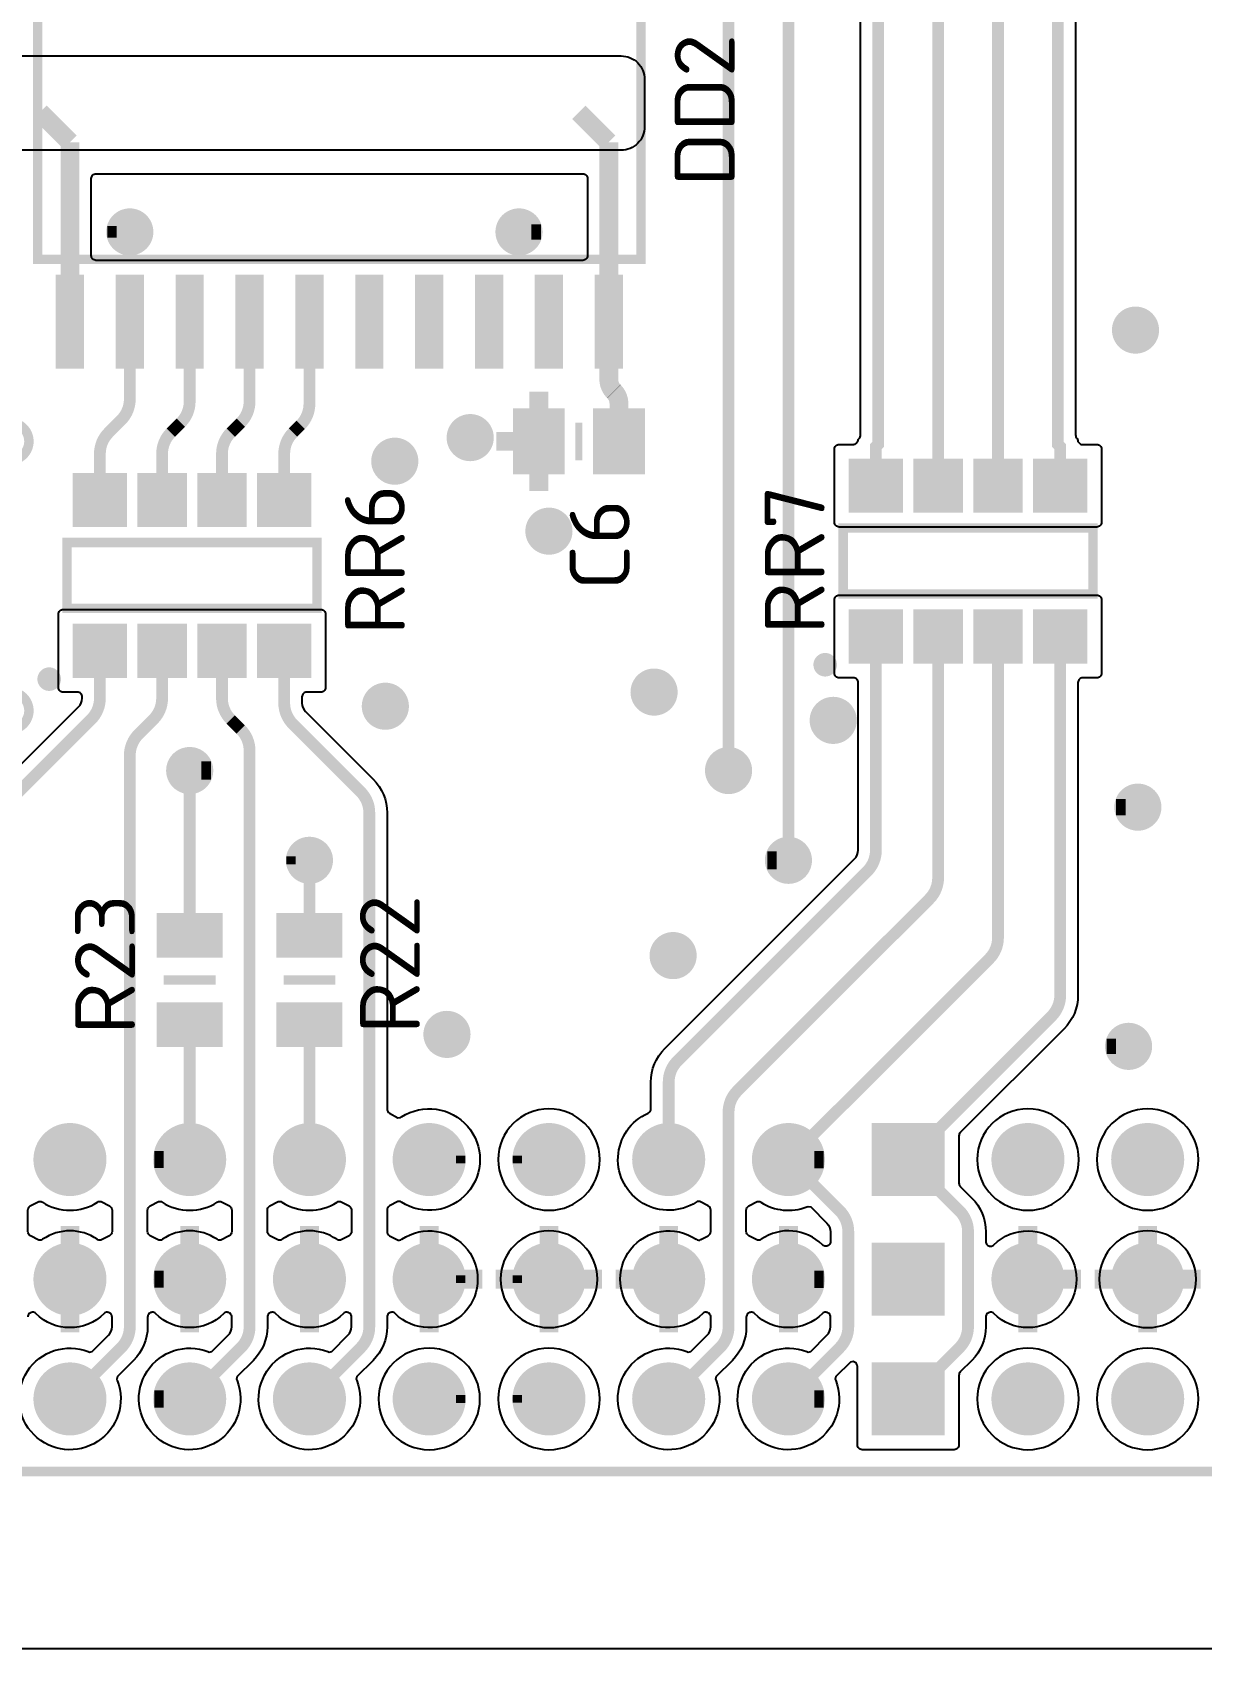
# Model space of a CAD drawing. Header units: millimetres. Extents: x 370 to 969, y -3056 to -2888.
# Drawn here: x 891.58 to 916.39, y -3056 to -3021.7 of the extents above; entities that cross this region are included whole.
import ezdxf
from ezdxf.enums import TextEntityAlignment as Align

# ---------------------------------------------------------------- set-up
doc = ezdxf.new("R2010")
doc.units = ezdxf.units.MM
doc.layers.add('UPDATE', color=7, linetype='Continuous')
doc.styles.get("Standard").update_dxf_attribs({"font": 'txt.shx'})

msp = doc.modelspace()

# ---------------------------------------------------------------- linework, layer by layer
at = {"layer": 'UPDATE', "color": 9}
msp.add_lwpolyline([(969, -3056), (735.75, -3056), (735.75, -2896), (969, -2896)], close=True, dxfattribs=at)
for points, const_width in [([(892.38, -2948.465), (907.434, -2963.519, -0.198909), (907.62, -2963.968), (907.62, -3039.27)], 0.25), ([(892.38, -2950.37), (906.164, -2964.154, -0.198909), (906.35, -2964.603), (906.35, -3037.365)], 0.25), ([(893.65, -3027.84), (893.65, -3029.482, -0.198909), (893.464, -3029.931), (893.201, -3030.194, 0.198909), (893.015, -3030.643), (893.015, -3031.625)], 0.25), ([(894.92, -3027.84), (894.92, -3029.532, -0.198909), (894.734, -3029.981), (894.521, -3030.194, 0.198909), (894.335, -3030.643), (894.335, -3031.625)], 0.25), ([(896.19, -3027.84), (896.19, -3029.532, -0.198909), (896.004, -3029.981), (895.791, -3030.194, 0.198909), (895.605, -3030.643), (895.605, -3031.625)], 0.25), ([(897.46, -3027.84), (897.46, -3029.582, -0.198909), (897.274, -3030.031), (897.111, -3030.194, 0.198909), (896.925, -3030.643), (896.925, -3031.625)], 0.25), ([(904.025, -3030.38), (904.025, -3029.58, 0.198995), (903.918, -3029.321), (903.917, -3029.32, -0.198995), (903.81, -3029.061), (903.81, -3027.84)], 0.4), ([(909.475, -3034.52), (909.475, -3039.057, -0.198909), (909.289, -3039.506), (905.266, -3043.529, 0.198909), (905.08, -3043.978), (905.08, -3045.62)], 0.25), ([(910.795, -3034.52), (910.795, -3039.642, -0.198909), (910.609, -3040.091), (906.536, -3044.164, 0.198909), (906.35, -3044.613), (906.35, -3049.167, -0.198909), (906.164, -3049.616), (905.08, -3050.7)], 0.25), ([(912.065, -3034.52), (912.065, -3040.912, -0.198909), (911.879, -3041.361), (907.62, -3045.62)], 0.25), ([(913.385, -3034.52), (913.385, -3042.132, -0.198909), (913.199, -3042.581), (910.16, -3045.62)], 0.25), ([(893.015, -3034.825), (893.015, -3035.832, -0.198909), (892.829, -3036.281), (891.296, -3037.814, 0.198909), (891.11, -3038.263), (891.11, -3049.167, -0.198909), (890.924, -3049.616), (889.84, -3050.7)], 0.25), ([(894.335, -3034.825), (894.335, -3035.832, -0.198909), (894.149, -3036.281), (893.836, -3036.594, 0.198909), (893.65, -3037.043), (893.65, -3049.167, -0.198909), (893.464, -3049.616), (892.38, -3050.7)], 0.25), ([(895.605, -3034.825), (895.605, -3035.832, 0.198909), (895.791, -3036.281), (896.004, -3036.494, -0.198909), (896.19, -3036.943), (896.19, -3049.167, -0.198909), (896.004, -3049.616), (894.92, -3050.7)], 0.25), ([(896.925, -3034.825), (896.925, -3035.932, 0.198909), (897.111, -3036.381), (898.544, -3037.814, -0.198909), (898.73, -3038.263), (898.73, -3049.167, -0.198909), (898.544, -3049.616), (897.46, -3050.7)], 0.25), ([(908.4, -3034.995, 1), (908.4, -3035.245, 1), (908.4, -3034.995)], 0.25), ([(891.94, -3035.3, 1), (891.94, -3035.55, 1), (891.94, -3035.3)], 0.25), ([(907.62, -3050.7), (908.704, -3049.616, 0.198909), (908.89, -3049.167), (908.89, -3047.153, 0.198909), (908.704, -3046.704), (907.62, -3045.62)], 0.25), ([(910.16, -3050.7), (911.244, -3049.616, 0.198909), (911.43, -3049.167), (911.43, -3047.153, 0.198909), (911.244, -3046.704), (910.16, -3045.62)], 0.25)]:
    msp.add_lwpolyline(points, format="xyb", dxfattribs=dict(at, const_width=const_width))
for points, const_width in [([(913.335, -3008.79), (913.335, -3030.443), (913.385, -3030.493), (913.385, -3031.32)], 0.25), ([(909.525, -3010.695), (909.525, -3030.443), (909.475, -3030.493), (909.475, -3031.32)], 0.25), ([(912.065, -3012.6), (912.065, -3031.32)], 0.25), ([(910.795, -3014.505), (910.795, -3031.32)], 0.25), ([(891.695, -3019.865), (904.495, -3019.865), (904.495, -3026.515), (891.695, -3026.515), (891.695, -3019.865)], 0.2), ([(892.38, -3024.03), (891.745, -3023.395)], 0.4), ([(903.81, -3024.03), (903.175, -3023.395)], 0.4), ([(892.38, -3027.84), (892.38, -3024.03)], 0.4), ([(903.81, -3027.84), (903.81, -3024.03)], 0.4), ([(893.47, -3026.292), (893.47, -3025.578)], 0.2), ([(893.67, -3026.334), (893.67, -3025.536)], 0.2), ([(893.87, -3026.269), (893.87, -3025.601)], 0.2), ([(901.67, -3026.258), (901.67, -3025.612)], 0.2), ([(901.87, -3026.333), (901.87, -3025.537)], 0.2), ([(902.07, -3026.299), (902.07, -3025.571)], 0.2), ([(902.27, -3026.098), (902.27, -3025.772)], 0.2), ([(893.27, -3026.059), (893.27, -3025.811)], 0.2), ([(892.27, -3028.74), (892.27, -3026.94)], 0.2), ([(892.47, -3028.74), (892.47, -3026.94)], 0.2), ([(893.47, -3028.74), (893.47, -3026.94)], 0.2), ([(893.67, -3028.74), (893.67, -3026.94)], 0.2), ([(894.87, -3028.74), (894.87, -3026.94)], 0.2), ([(895.07, -3028.74), (895.07, -3026.94)], 0.2), ([(896.07, -3028.74), (896.07, -3026.94)], 0.2), ([(896.27, -3028.74), (896.27, -3026.94)], 0.2), ([(897.27, -3028.74), (897.27, -3026.94)], 0.2), ([(897.47, -3028.74), (897.47, -3026.94)], 0.2), ([(898.67, -3028.74), (898.67, -3026.94)], 0.2), ([(898.87, -3028.74), (898.87, -3026.94)], 0.2), ([(899.87, -3028.74), (899.87, -3026.94)], 0.2), ([(900.07, -3028.74), (900.07, -3026.94)], 0.2), ([(901.07, -3028.74), (901.07, -3026.94)], 0.2), ([(901.27, -3028.74), (901.27, -3026.94)], 0.2), ([(901.47, -3028.74), (901.47, -3026.94)], 0.2), ([(902.47, -3028.74), (902.47, -3026.94)], 0.2), ([(902.67, -3028.74), (902.67, -3026.94)], 0.2), ([(903.67, -3028.74), (903.67, -3026.94)], 0.2), ([(903.87, -3028.74), (903.87, -3026.94)], 0.2), ([(914.67, -3028.268), (914.67, -3027.768)], 0.2), ([(914.87, -3028.402), (914.87, -3027.634)], 0.2), ([(915.07, -3028.408), (915.07, -3027.628)], 0.2), ([(915.27, -3028.295), (915.27, -3027.741)], 0.2), ([(902.325, -3030.38), (902.325, -3029.328)], 0.4), ([(900.87, -3030.7), (900.87, -3029.9)], 0.2), ([(902.07, -3030.98), (902.07, -3029.78)], 0.2), ([(902.27, -3030.98), (902.27, -3029.78)], 0.2), ([(902.47, -3030.98), (902.47, -3029.78)], 0.2), ([(902.67, -3030.98), (902.67, -3029.78)], 0.2), ([(903.67, -3030.98), (903.67, -3029.78)], 0.2), ([(903.87, -3030.98), (903.87, -3029.78)], 0.2), ([(904.07, -3030.98), (904.07, -3029.78)], 0.2), ([(904.27, -3030.98), (904.27, -3029.78)], 0.2), ([(904.47, -3030.98), (904.47, -3029.78)], 0.2), ([(900.67, -3030.646), (900.67, -3029.954)], 0.2), ([(901.07, -3030.646), (901.07, -3029.954)], 0.2), ([(903.175, -3029.98), (903.175, -3030.78)], 0.15), ([(899.07, -3031.146), (899.07, -3030.454)], 0.2), ([(899.27, -3031.2), (899.27, -3030.4)], 0.2), ([(899.47, -3031.146), (899.47, -3030.454)], 0.2), ([(902.325, -3030.38), (901.423, -3030.38)], 0.4), ([(902.325, -3031.432), (902.325, -3030.38)], 0.4), ([(909.07, -3031.795), (909.07, -3030.845)], 0.2), ([(909.27, -3031.795), (909.27, -3030.845)], 0.2), ([(909.47, -3031.795), (909.47, -3030.845)], 0.2), ([(909.67, -3031.795), (909.67, -3030.845)], 0.2), ([(909.87, -3031.795), (909.87, -3030.845)], 0.2), ([(910.47, -3031.795), (910.47, -3030.845)], 0.2), ([(910.67, -3031.795), (910.67, -3030.845)], 0.2), ([(910.87, -3031.795), (910.87, -3030.845)], 0.2), ([(911.07, -3031.795), (911.07, -3030.845)], 0.2), ([(911.67, -3031.795), (911.67, -3030.845)], 0.2), ([(911.87, -3031.795), (911.87, -3030.845)], 0.2), ([(912.07, -3031.795), (912.07, -3030.845)], 0.2), ([(912.27, -3031.795), (912.27, -3030.845)], 0.2), ([(912.47, -3031.795), (912.47, -3030.845)], 0.2), ([(913.07, -3031.795), (913.07, -3030.845)], 0.2), ([(913.27, -3031.795), (913.27, -3030.845)], 0.2), ([(913.47, -3031.795), (913.47, -3030.845)], 0.2), ([(913.67, -3031.795), (913.67, -3030.845)], 0.2), ([(892.67, -3032.1), (892.67, -3031.15)], 0.2), ([(892.87, -3032.1), (892.87, -3031.15)], 0.2), ([(893.07, -3032.1), (893.07, -3031.15)], 0.2), ([(893.27, -3032.1), (893.27, -3031.15)], 0.2), ([(893.47, -3032.1), (893.47, -3031.15)], 0.2), ([(894.07, -3032.1), (894.07, -3031.15)], 0.2), ([(894.27, -3032.1), (894.27, -3031.15)], 0.2), ([(894.47, -3032.1), (894.47, -3031.15)], 0.2), ([(894.67, -3032.1), (894.67, -3031.15)], 0.2), ([(895.27, -3032.1), (895.27, -3031.15)], 0.2), ([(895.47, -3032.1), (895.47, -3031.15)], 0.2), ([(895.67, -3032.1), (895.67, -3031.15)], 0.2), ([(895.87, -3032.1), (895.87, -3031.15)], 0.2), ([(896.47, -3032.1), (896.47, -3031.15)], 0.2), ([(896.67, -3032.1), (896.67, -3031.15)], 0.2), ([(896.87, -3032.1), (896.87, -3031.15)], 0.2), ([(897.07, -3032.1), (897.07, -3031.15)], 0.2), ([(897.27, -3032.1), (897.27, -3031.15)], 0.2), ([(902.47, -3032.678), (902.47, -3031.892)], 0.2), ([(902.67, -3032.663), (902.67, -3031.907)], 0.2), ([(902.27, -3032.58), (902.27, -3031.99)], 0.2), ([(902.87, -3032.511), (902.87, -3032.059)], 0.2), ([(914.08, -3033.62), (908.78, -3033.62), (908.78, -3032.22), (914.08, -3032.22), (914.08, -3033.62)], 0.2), ([(897.62, -3033.925), (892.32, -3033.925), (892.32, -3032.525), (897.62, -3032.525), (897.62, -3033.925)], 0.2), ([(892.67, -3035.3), (892.67, -3034.35)], 0.2), ([(892.87, -3035.3), (892.87, -3034.35)], 0.2), ([(893.07, -3035.3), (893.07, -3034.35)], 0.2), ([(893.27, -3035.3), (893.27, -3034.35)], 0.2), ([(893.47, -3035.3), (893.47, -3034.35)], 0.2), ([(894.07, -3035.3), (894.07, -3034.35)], 0.2), ([(894.27, -3035.3), (894.27, -3034.35)], 0.2), ([(894.47, -3035.3), (894.47, -3034.35)], 0.2), ([(894.67, -3035.3), (894.67, -3034.35)], 0.2), ([(895.27, -3035.3), (895.27, -3034.35)], 0.2), ([(895.47, -3035.3), (895.47, -3034.35)], 0.2), ([(895.67, -3035.3), (895.67, -3034.35)], 0.2), ([(895.87, -3035.3), (895.87, -3034.35)], 0.2), ([(896.47, -3035.3), (896.47, -3034.35)], 0.2), ([(896.67, -3035.3), (896.67, -3034.35)], 0.2), ([(896.87, -3035.3), (896.87, -3034.35)], 0.2), ([(897.07, -3035.3), (897.07, -3034.35)], 0.2), ([(897.27, -3035.3), (897.27, -3034.35)], 0.2), ([(909.07, -3034.995), (909.07, -3034.045)], 0.2), ([(909.27, -3034.995), (909.27, -3034.045)], 0.2), ([(909.47, -3034.995), (909.47, -3034.045)], 0.2), ([(909.67, -3034.995), (909.67, -3034.045)], 0.2), ([(909.87, -3034.995), (909.87, -3034.045)], 0.2), ([(910.47, -3034.995), (910.47, -3034.045)], 0.2), ([(910.67, -3034.995), (910.67, -3034.045)], 0.2), ([(910.87, -3034.995), (910.87, -3034.045)], 0.2), ([(911.07, -3034.995), (911.07, -3034.045)], 0.2), ([(911.67, -3034.995), (911.67, -3034.045)], 0.2), ([(911.87, -3034.995), (911.87, -3034.045)], 0.2), ([(912.07, -3034.995), (912.07, -3034.045)], 0.2), ([(912.27, -3034.995), (912.27, -3034.045)], 0.2), ([(912.47, -3034.995), (912.47, -3034.045)], 0.2), ([(913.07, -3034.995), (913.07, -3034.045)], 0.2), ([(913.27, -3034.995), (913.27, -3034.045)], 0.2), ([(913.47, -3034.995), (913.47, -3034.045)], 0.2), ([(913.67, -3034.995), (913.67, -3034.045)], 0.2), ([(904.67, -3036.087), (904.67, -3035.313)], 0.2), ([(904.87, -3036.087), (904.87, -3035.313)], 0.2), ([(898.87, -3036.346), (898.87, -3035.654)], 0.2), ([(899.07, -3036.4), (899.07, -3035.6)], 0.2), ([(899.27, -3036.346), (899.27, -3035.654)], 0.2), ([(904.47, -3035.964), (904.47, -3035.436)], 0.2), ([(905.07, -3035.964), (905.07, -3035.436)], 0.2), ([(908.27, -3036.564), (908.27, -3036.036)], 0.2), ([(908.47, -3036.687), (908.47, -3035.913)], 0.2), ([(908.67, -3036.687), (908.67, -3035.913)], 0.2), ([(908.87, -3036.564), (908.87, -3036.036)], 0.2), ([(894.67, -3037.677), (894.67, -3037.053)], 0.2), ([(894.87, -3037.761), (894.87, -3036.969)], 0.2), ([(895.07, -3037.735), (895.07, -3036.995)], 0.2), ([(906.07, -3037.65), (906.07, -3037.08)], 0.2), ([(906.27, -3037.756), (906.27, -3036.974)], 0.2), ([(906.47, -3037.746), (906.47, -3036.984)], 0.2), ([(894.92, -3040.86), (894.92, -3037.365)], 0.25), ([(895.27, -3037.558), (895.27, -3037.172)], 0.2), ([(906.67, -3037.605), (906.67, -3037.125)], 0.2), ([(914.87, -3038.507), (914.87, -3037.777)], 0.2), ([(915.07, -3038.54), (915.07, -3037.744)], 0.2), ([(914.67, -3038.312), (914.67, -3037.972)], 0.2), ([(915.27, -3038.463), (915.27, -3037.821)], 0.2), ([(897.27, -3039.621), (897.27, -3038.919)], 0.2), ([(897.47, -3039.669), (897.47, -3038.871)], 0.2), ([(897.67, -3039.61), (897.67, -3038.93)], 0.2), ([(907.27, -3039.463), (907.27, -3039.077)], 0.2), ([(907.47, -3039.64), (907.47, -3038.9)], 0.2), ([(907.67, -3039.666), (907.67, -3038.874)], 0.2), ([(907.87, -3039.582), (907.87, -3038.958)], 0.2), ([(897.07, -3039.358), (897.07, -3039.182)], 0.2), ([(897.46, -3040.86), (897.46, -3039.27)], 0.25), ([(894.47, -3041.235), (894.47, -3040.485)], 0.2), ([(894.67, -3041.235), (894.67, -3040.485)], 0.2), ([(894.87, -3041.235), (894.87, -3040.485)], 0.2), ([(895.07, -3041.235), (895.07, -3040.485)], 0.2), ([(895.27, -3041.235), (895.27, -3040.485)], 0.2), ([(895.47, -3041.235), (895.47, -3040.485)], 0.2), ([(896.87, -3041.235), (896.87, -3040.485)], 0.2), ([(897.07, -3041.235), (897.07, -3040.485)], 0.2), ([(897.27, -3041.235), (897.27, -3040.485)], 0.2), ([(897.47, -3041.235), (897.47, -3040.485)], 0.2), ([(897.67, -3041.235), (897.67, -3040.485)], 0.2), ([(897.87, -3041.235), (897.87, -3040.485)], 0.2), ([(904.87, -3041.551), (904.87, -3041.033)], 0.2), ([(905.07, -3041.678), (905.07, -3040.906)], 0.2), ([(905.27, -3041.68), (905.27, -3040.904)], 0.2), ([(905.47, -3041.561), (905.47, -3041.023)], 0.2), ([(895.47, -3041.81), (894.37, -3041.81)], 0.2), ([(898.01, -3041.81), (896.91, -3041.81)], 0.2), ([(894.47, -3043.135), (894.47, -3042.385)], 0.2), ([(894.67, -3043.135), (894.67, -3042.385)], 0.2), ([(894.87, -3043.135), (894.87, -3042.385)], 0.2), ([(895.07, -3043.135), (895.07, -3042.385)], 0.2), ([(895.27, -3043.135), (895.27, -3042.385)], 0.2), ([(895.47, -3043.135), (895.47, -3042.385)], 0.2), ([(896.87, -3043.135), (896.87, -3042.385)], 0.2), ([(897.07, -3043.135), (897.07, -3042.385)], 0.2), ([(897.27, -3043.135), (897.27, -3042.385)], 0.2), ([(897.47, -3043.135), (897.47, -3042.385)], 0.2), ([(897.67, -3043.135), (897.67, -3042.385)], 0.2), ([(897.87, -3043.135), (897.87, -3042.385)], 0.2), ([(900.27, -3043.349), (900.27, -3042.579)], 0.2), ([(900.47, -3043.353), (900.47, -3042.575)], 0.2), ([(894.92, -3045.62), (894.92, -3042.76)], 0.25), ([(897.46, -3045.62), (897.46, -3042.76)], 0.25), ([(900.07, -3043.22), (900.07, -3042.708)], 0.2), ([(900.67, -3043.236), (900.67, -3042.692)], 0.2), ([(914.67, -3043.582), (914.67, -3042.854)], 0.2), ([(914.87, -3043.616), (914.87, -3042.82)], 0.2), ([(915.07, -3043.541), (915.07, -3042.895)], 0.2), ([(914.47, -3043.381), (914.47, -3043.055)], 0.2), ([(892.27, -3046.285), (892.27, -3044.955)], 0.2), ([(892.47, -3046.288), (892.47, -3044.952)], 0.2), ([(894.67, -3046.246), (894.67, -3044.994)], 0.2), ([(894.87, -3046.293), (894.87, -3044.947)], 0.2), ([(895.07, -3046.278), (895.07, -3044.962)], 0.2), ([(897.27, -3046.267), (897.27, -3044.973)], 0.2), ([(897.47, -3046.294), (897.47, -3044.946)], 0.2), ([(897.67, -3046.261), (897.67, -3044.979)], 0.2), ([(899.87, -3046.282), (899.87, -3044.958)], 0.2), ([(900.07, -3046.291), (900.07, -3044.949)], 0.2), ([(900.27, -3046.238), (900.27, -3045.002)], 0.2), ([(902.27, -3046.238), (902.27, -3045.002)], 0.2), ([(902.47, -3046.291), (902.47, -3044.949)], 0.2), ([(902.67, -3046.282), (902.67, -3044.958)], 0.2), ([(904.87, -3046.261), (904.87, -3044.979)], 0.2), ([(905.07, -3046.294), (905.07, -3044.946)], 0.2), ([(905.27, -3046.267), (905.27, -3044.973)], 0.2), ([(907.47, -3046.278), (907.47, -3044.962)], 0.2), ([(907.67, -3046.293), (907.67, -3044.947)], 0.2), ([(907.87, -3046.246), (907.87, -3044.994)], 0.2), ([(909.67, -3046.295), (909.67, -3044.945)], 0.2), ([(909.87, -3046.295), (909.87, -3044.945)], 0.2), ([(910.07, -3046.295), (910.07, -3044.945)], 0.2), ([(910.27, -3046.295), (910.27, -3044.945)], 0.2), ([(910.47, -3046.295), (910.47, -3044.945)], 0.2), ([(910.67, -3046.295), (910.67, -3044.945)], 0.2), ([(912.47, -3046.254), (912.47, -3044.986)], 0.2), ([(912.67, -3046.294), (912.67, -3044.946)], 0.2), ([(912.87, -3046.273), (912.87, -3044.967)], 0.2), ([(915.07, -3046.273), (915.07, -3044.967)], 0.2), ([(915.27, -3046.294), (915.27, -3044.946)], 0.2), ([(915.47, -3046.254), (915.47, -3044.986)], 0.2), ([(891.87, -3046.062), (891.87, -3045.178)], 0.2), ([(892.07, -3046.219), (892.07, -3045.021)], 0.2), ([(892.67, -3046.229), (892.67, -3045.011)], 0.2), ([(892.87, -3046.084), (892.87, -3045.156)], 0.2), ([(894.47, -3046.123), (894.47, -3045.117)], 0.2), ([(895.27, -3046.197), (895.27, -3045.043)], 0.2), ([(895.47, -3046.011), (895.47, -3045.229)], 0.2), ([(896.87, -3045.947), (896.87, -3045.293)], 0.2), ([(897.07, -3046.17), (897.07, -3045.07)], 0.2), ([(897.87, -3046.156), (897.87, -3045.084)], 0.2), ([(898.07, -3045.909), (898.07, -3045.331)], 0.2), ([(899.47, -3046.038), (899.47, -3045.202)], 0.2), ([(899.67, -3046.208), (899.67, -3045.032)], 0.2), ([(900.47, -3046.104), (900.47, -3045.136)], 0.2), ([(902.07, -3046.104), (902.07, -3045.136)], 0.2), ([(902.87, -3046.208), (902.87, -3045.032)], 0.2), ([(903.069, -3046.039), (903.069, -3045.201)], 0.2), ([(904.47, -3045.909), (904.47, -3045.331)], 0.2), ([(904.67, -3046.156), (904.67, -3045.084)], 0.2), ([(905.47, -3046.17), (905.47, -3045.07)], 0.2), ([(905.67, -3045.947), (905.67, -3045.293)], 0.2), ([(907.07, -3046.011), (907.07, -3045.229)], 0.2), ([(907.27, -3046.197), (907.27, -3045.043)], 0.2), ([(908.07, -3046.123), (908.07, -3045.117)], 0.2), ([(912.27, -3046.14), (912.27, -3045.1)], 0.2), ([(913.07, -3046.184), (913.07, -3045.056)], 0.2), ([(913.27, -3045.981), (913.27, -3045.259)], 0.2), ([(914.67, -3045.981), (914.67, -3045.259)], 0.2), ([(914.87, -3046.184), (914.87, -3045.056)], 0.2), ([(915.67, -3046.14), (915.67, -3045.1)], 0.2), ([(894.27, -3045.802), (894.27, -3045.438)], 0.2), ([(900.669, -3045.703), (900.669, -3045.537)], 0.2), ([(901.87, -3045.702), (901.87, -3045.538)], 0.2), ([(908.269, -3045.803), (908.269, -3045.437)], 0.2), ([(912.07, -3045.862), (912.07, -3045.378)], 0.2), ([(915.87, -3045.862), (915.87, -3045.378)], 0.2), ([(892.38, -3048.16), (892.38, -3047.033)], 0.4), ([(894.92, -3048.16), (894.92, -3047.033)], 0.4), ([(897.46, -3048.16), (897.46, -3047.033)], 0.4), ([(900, -3048.16), (900, -3047.033)], 0.4), ([(902.54, -3048.16), (902.54, -3047.033)], 0.4), ([(905.08, -3048.16), (905.08, -3047.033)], 0.4), ([(907.62, -3048.16), (907.62, -3047.033)], 0.4), ([(912.7, -3048.16), (912.7, -3047.033)], 0.4), ([(915.24, -3048.16), (915.24, -3047.033)], 0.4), ([(891.87, -3048.602), (891.87, -3047.718)], 0.2), ([(892.07, -3048.759), (892.07, -3047.561)], 0.2), ([(892.27, -3048.825), (892.27, -3047.495)], 0.2), ([(892.47, -3048.828), (892.47, -3047.492)], 0.2), ([(892.67, -3048.769), (892.67, -3047.551)], 0.2), ([(892.87, -3048.624), (892.87, -3047.696)], 0.2), ([(894.47, -3048.663), (894.47, -3047.657)], 0.2), ([(894.67, -3048.786), (894.67, -3047.534)], 0.2), ([(894.87, -3048.833), (894.87, -3047.487)], 0.2), ([(895.07, -3048.818), (895.07, -3047.502)], 0.2), ([(895.27, -3048.737), (895.27, -3047.583)], 0.2), ([(897.07, -3048.71), (897.07, -3047.61)], 0.2), ([(897.27, -3048.807), (897.27, -3047.513)], 0.2), ([(897.47, -3048.834), (897.47, -3047.486)], 0.2), ([(897.67, -3048.801), (897.67, -3047.519)], 0.2), ([(897.87, -3048.696), (897.87, -3047.624)], 0.2), ([(899.47, -3048.578), (899.47, -3047.742)], 0.2), ([(899.67, -3048.748), (899.67, -3047.572)], 0.2), ([(899.87, -3048.822), (899.87, -3047.498)], 0.2), ([(900.07, -3048.831), (900.07, -3047.489)], 0.2), ([(900.27, -3048.778), (900.27, -3047.542)], 0.2), ([(900.47, -3048.644), (900.47, -3047.676)], 0.2), ([(902.07, -3048.644), (902.07, -3047.676)], 0.2), ([(902.27, -3048.778), (902.27, -3047.542)], 0.2), ([(902.47, -3048.831), (902.47, -3047.489)], 0.2), ([(902.67, -3048.822), (902.67, -3047.498)], 0.2), ([(902.87, -3048.748), (902.87, -3047.572)], 0.2), ([(903.069, -3048.579), (903.069, -3047.741)], 0.2), ([(904.67, -3048.696), (904.67, -3047.624)], 0.2), ([(904.87, -3048.801), (904.87, -3047.519)], 0.2), ([(905.07, -3048.834), (905.07, -3047.486)], 0.2), ([(905.27, -3048.807), (905.27, -3047.513)], 0.2), ([(905.47, -3048.71), (905.47, -3047.61)], 0.2), ([(907.27, -3048.737), (907.27, -3047.583)], 0.2), ([(907.47, -3048.818), (907.47, -3047.502)], 0.2), ([(907.67, -3048.833), (907.67, -3047.487)], 0.2), ([(907.87, -3048.786), (907.87, -3047.534)], 0.2), ([(908.07, -3048.663), (908.07, -3047.657)], 0.2), ([(909.67, -3048.835), (909.67, -3047.485)], 0.2), ([(909.87, -3048.835), (909.87, -3047.485)], 0.2), ([(910.07, -3048.835), (910.07, -3047.485)], 0.2), ([(910.27, -3048.835), (910.27, -3047.485)], 0.2), ([(910.47, -3048.835), (910.47, -3047.485)], 0.2), ([(910.67, -3048.835), (910.67, -3047.485)], 0.2), ([(912.27, -3048.68), (912.27, -3047.64)], 0.2), ([(912.47, -3048.794), (912.47, -3047.526)], 0.2), ([(912.67, -3048.834), (912.67, -3047.486)], 0.2), ([(912.87, -3048.813), (912.87, -3047.507)], 0.2), ([(913.07, -3048.724), (913.07, -3047.596)], 0.2), ([(914.87, -3048.724), (914.87, -3047.596)], 0.2), ([(915.07, -3048.813), (915.07, -3047.507)], 0.2), ([(915.27, -3048.834), (915.27, -3047.486)], 0.2), ([(915.47, -3048.794), (915.47, -3047.526)], 0.2), ([(915.67, -3048.68), (915.67, -3047.64)], 0.2), ([(892.38, -3049.287), (892.38, -3048.16)], 0.4), ([(894.27, -3048.342), (894.27, -3047.978)], 0.2), ([(894.92, -3049.287), (894.92, -3048.16)], 0.4), ([(895.47, -3048.551), (895.47, -3047.769)], 0.2), ([(896.87, -3048.487), (896.87, -3047.833)], 0.2), ([(897.46, -3049.287), (897.46, -3048.16)], 0.4), ([(898.07, -3048.449), (898.07, -3047.871)], 0.2), ([(901.127, -3048.16), (900, -3048.16)], 0.4), ([(900, -3049.287), (900, -3048.16)], 0.4), ([(900.669, -3048.243), (900.669, -3048.077)], 0.2), ([(902.54, -3048.16), (901.413, -3048.16)], 0.4), ([(901.87, -3048.242), (901.87, -3048.078)], 0.2), ([(903.667, -3048.16), (902.54, -3048.16)], 0.4), ([(902.54, -3049.287), (902.54, -3048.16)], 0.4), ([(905.08, -3048.16), (903.953, -3048.16)], 0.4), ([(904.47, -3048.449), (904.47, -3047.871)], 0.2), ([(905.08, -3049.287), (905.08, -3048.16)], 0.4), ([(905.67, -3048.487), (905.67, -3047.833)], 0.2), ([(907.07, -3048.551), (907.07, -3047.769)], 0.2), ([(907.62, -3049.287), (907.62, -3048.16)], 0.4), ([(908.269, -3048.343), (908.269, -3047.977)], 0.2), ([(912.07, -3048.402), (912.07, -3047.918)], 0.2), ([(913.827, -3048.16), (912.7, -3048.16)], 0.4), ([(912.7, -3049.287), (912.7, -3048.16)], 0.4), ([(913.27, -3048.521), (913.27, -3047.799)], 0.2), ([(915.24, -3048.16), (914.113, -3048.16)], 0.4), ([(914.67, -3048.521), (914.67, -3047.799)], 0.2), ([(916.367, -3048.16), (915.24, -3048.16)], 0.4), ([(915.24, -3049.287), (915.24, -3048.16)], 0.4), ([(915.87, -3048.402), (915.87, -3047.918)], 0.2), ([(892.07, -3051.299), (892.07, -3050.101)], 0.2), ([(892.27, -3051.365), (892.27, -3050.035)], 0.2), ([(892.47, -3051.368), (892.47, -3050.032)], 0.2), ([(892.67, -3051.309), (892.67, -3050.091)], 0.2), ([(894.67, -3051.326), (894.67, -3050.074)], 0.2), ([(894.87, -3051.373), (894.87, -3050.027)], 0.2), ([(895.07, -3051.358), (895.07, -3050.042)], 0.2), ([(895.27, -3051.277), (895.27, -3050.123)], 0.2), ([(897.07, -3051.25), (897.07, -3050.15)], 0.2), ([(897.27, -3051.347), (897.27, -3050.053)], 0.2), ([(897.47, -3051.374), (897.47, -3050.026)], 0.2), ([(897.67, -3051.341), (897.67, -3050.059)], 0.2), ([(899.67, -3051.288), (899.67, -3050.112)], 0.2), ([(899.87, -3051.362), (899.87, -3050.038)], 0.2), ([(900.07, -3051.371), (900.07, -3050.029)], 0.2), ([(900.27, -3051.318), (900.27, -3050.082)], 0.2), ([(902.27, -3051.318), (902.27, -3050.082)], 0.2), ([(902.47, -3051.371), (902.47, -3050.029)], 0.2), ([(902.67, -3051.362), (902.67, -3050.038)], 0.2), ([(902.87, -3051.288), (902.87, -3050.112)], 0.2), ([(904.87, -3051.341), (904.87, -3050.059)], 0.2), ([(905.07, -3051.374), (905.07, -3050.026)], 0.2), ([(905.27, -3051.347), (905.27, -3050.053)], 0.2), ([(905.47, -3051.25), (905.47, -3050.15)], 0.2), ([(907.27, -3051.277), (907.27, -3050.123)], 0.2), ([(907.47, -3051.358), (907.47, -3050.042)], 0.2), ([(907.67, -3051.373), (907.67, -3050.027)], 0.2), ([(907.87, -3051.326), (907.87, -3050.074)], 0.2), ([(909.67, -3051.375), (909.67, -3050.025)], 0.2), ([(909.87, -3051.375), (909.87, -3050.025)], 0.2), ([(910.07, -3051.375), (910.07, -3050.025)], 0.2), ([(910.27, -3051.375), (910.27, -3050.025)], 0.2), ([(910.47, -3051.375), (910.47, -3050.025)], 0.2), ([(910.67, -3051.375), (910.67, -3050.025)], 0.2), ([(912.47, -3051.334), (912.47, -3050.066)], 0.2), ([(912.67, -3051.374), (912.67, -3050.026)], 0.2), ([(912.87, -3051.353), (912.87, -3050.047)], 0.2), ([(913.07, -3051.264), (913.07, -3050.136)], 0.2), ([(914.87, -3051.264), (914.87, -3050.136)], 0.2), ([(915.07, -3051.353), (915.07, -3050.047)], 0.2), ([(915.27, -3051.374), (915.27, -3050.026)], 0.2), ([(915.47, -3051.334), (915.47, -3050.066)], 0.2), ([(871.6, -3055.24), (871.6, -3050.24), (875.6, -3050.24), (877.6, -3052.24), (960.6, -3052.24), (962.6, -3050.24), (966.6, -3050.24), (966.6, -3055.24)], 0.2), ([(891.87, -3051.142), (891.87, -3050.258)], 0.2), ([(892.87, -3051.164), (892.87, -3050.236)], 0.2), ([(894.47, -3051.203), (894.47, -3050.197)], 0.2), ([(895.47, -3051.091), (895.47, -3050.309)], 0.2), ([(896.87, -3051.027), (896.87, -3050.373)], 0.2), ([(897.87, -3051.236), (897.87, -3050.164)], 0.2), ([(898.07, -3050.989), (898.07, -3050.411)], 0.2), ([(899.47, -3051.118), (899.47, -3050.282)], 0.2), ([(900.47, -3051.184), (900.47, -3050.216)], 0.2), ([(902.07, -3051.184), (902.07, -3050.216)], 0.2), ([(903.069, -3051.119), (903.069, -3050.281)], 0.2), ([(904.47, -3050.989), (904.47, -3050.411)], 0.2), ([(904.67, -3051.236), (904.67, -3050.164)], 0.2), ([(905.67, -3051.027), (905.67, -3050.373)], 0.2), ([(907.07, -3051.091), (907.07, -3050.309)], 0.2), ([(908.07, -3051.203), (908.07, -3050.197)], 0.2), ([(912.07, -3050.942), (912.07, -3050.458)], 0.2), ([(912.27, -3051.22), (912.27, -3050.18)], 0.2), ([(913.27, -3051.061), (913.27, -3050.339)], 0.2), ([(914.67, -3051.061), (914.67, -3050.339)], 0.2), ([(915.67, -3051.22), (915.67, -3050.18)], 0.2), ([(915.87, -3050.942), (915.87, -3050.458)], 0.2), ([(894.27, -3050.882), (894.27, -3050.518)], 0.2), ([(900.669, -3050.783), (900.669, -3050.617)], 0.2), ([(901.87, -3050.782), (901.87, -3050.618)], 0.2), ([(908.269, -3050.883), (908.269, -3050.517)], 0.2)]:
    msp.add_lwpolyline(points, dxfattribs=dict(at, const_width=const_width))
for points in [[(913.712, -3009.496), (913.712, -3030.246, 0.196755), (913.741, -3030.316), (913.747, -3030.322), (913.762, -3030.358), (913.762, -3030.385), (913.82, -3030.443), (914.162, -3030.443, -0.414214), (914.262, -3030.543), (914.262, -3032.097, -0.414214), (914.162, -3032.197), (908.698, -3032.197, -0.414214), (908.598, -3032.097), (908.598, -3030.543, -0.414214), (908.698, -3030.443), (908.998, -3030.443, 0.414214), (909.098, -3030.343), (909.098, -3030.337), (909.119, -3030.316, 0.196755), (909.148, -3030.246), (909.148, -3011.401, 0.249119)], [(827.57, -3021.7, 0.414214), (828.07, -3022.2), (904.07, -3022.2, -0.414214), (904.57, -3022.7), (904.57, -3023.7, -0.414214), (904.07, -3024.2), (828.07, -3024.2, 0.414214), (827.57, -3024.7)], [(891.029, -3037.547), (892.562, -3036.014, 0.198823), (892.638, -3035.832), (892.638, -3035.802, 0.414214), (892.538, -3035.702), (892.238, -3035.702, -0.414214), (892.138, -3035.602), (892.138, -3034.048, -0.414214), (892.238, -3033.948), (897.702, -3033.948, -0.414214), (897.802, -3034.048), (897.802, -3035.602, -0.414214), (897.702, -3035.702), (897.402, -3035.702, 0.414214), (897.302, -3035.802), (897.302, -3035.932, 0.198823), (897.378, -3036.114), (898.811, -3037.547, -0.198675), (899.107, -3038.262), (899.107, -3044.548, 0.272442), (899.159, -3044.635), (899.338, -3044.733), (899.393, -3044.73), (899.415, -3044.715, -1.837142), (899.415, -3046.525), (899.393, -3046.51), (899.338, -3046.507), (899.159, -3046.605, 0.272442), (899.107, -3046.692), (899.107, -3047.148, 0.276456), (899.16, -3047.236), (899.317, -3047.319, 0.277838), (899.42, -3047.313, -2.123337), (899.277, -3048.89), (899.263, -3048.876), (899.227, -3048.861), (899.207, -3048.861, 0.414214), (899.107, -3048.961), (899.107, -3049.168, -0.198675), (898.811, -3049.883), (898.466, -3050.227), (898.454, -3050.284), (898.465, -3050.312, -4.72695), (897.848, -3049.695), (897.876, -3049.706), (897.933, -3049.694), (898.277, -3049.349, 0.198823), (898.353, -3049.167), (898.353, -3048.961, 0.414214), (898.253, -3048.861), (898.233, -3048.861), (898.197, -3048.876), (898.183, -3048.89, -0.411394), (896.737, -3048.89), (896.723, -3048.876), (896.687, -3048.861), (896.667, -3048.861, 0.414214), (896.567, -3048.961), (896.567, -3049.168, -0.198675), (896.271, -3049.883), (895.926, -3050.227), (895.914, -3050.284), (895.925, -3050.312, -4.72695), (895.308, -3049.695), (895.336, -3049.706), (895.393, -3049.694), (895.737, -3049.349, 0.198823), (895.813, -3049.167), (895.813, -3048.961, 0.414214), (895.713, -3048.861), (895.693, -3048.861), (895.657, -3048.876), (895.643, -3048.89, -0.411394), (894.197, -3048.89), (894.183, -3048.876), (894.147, -3048.861), (894.127, -3048.861, 0.414214), (894.027, -3048.961), (894.027, -3049.168, -0.198675), (893.731, -3049.883), (893.386, -3050.227), (893.374, -3050.284), (893.385, -3050.312, -4.72695), (892.768, -3049.695), (892.796, -3049.706), (892.853, -3049.694), (893.197, -3049.349, 0.198823), (893.273, -3049.167), (893.273, -3048.961, 0.414214), (893.173, -3048.861), (893.153, -3048.861), (893.117, -3048.876), (893.103, -3048.89, -0.411394), (891.657, -3048.89), (891.643, -3048.876), (891.607, -3048.861), (891.587, -3048.861, 0.414214), (891.487, -3048.961)]]:
    msp.add_lwpolyline(points, format="xyb", dxfattribs=at)
for points in [[(903.258, -3026.538), (892.932, -3026.538, -0.414214), (892.832, -3026.438), (892.832, -3024.802, -0.414214), (892.932, -3024.702), (903.258, -3024.702, -0.414214), (903.358, -3024.802), (903.358, -3026.438, -0.414214)], [(911.807, -3047.152), (911.807, -3047.359, 0.414214), (911.907, -3047.459), (911.927, -3047.459), (911.963, -3047.444), (911.977, -3047.43, -2.39786), (911.977, -3048.89), (911.963, -3048.876), (911.927, -3048.861), (911.907, -3048.861, 0.414214), (911.807, -3048.961), (911.807, -3049.168, -0.198675), (911.511, -3049.883), (911.266, -3050.127, 0.1993), (911.237, -3050.198), (911.237, -3051.677, -0.414214), (911.137, -3051.777), (909.183, -3051.777, -0.414214), (909.083, -3051.677), (909.083, -3050.011, 0.305178), (909.021, -3049.918), (908.993, -3049.907), (908.935, -3049.918), (908.626, -3050.227), (908.614, -3050.284), (908.625, -3050.312, -4.72695), (908.008, -3049.695), (908.036, -3049.706), (908.093, -3049.694), (908.437, -3049.349, 0.198823), (908.513, -3049.167), (908.513, -3048.961, 0.414214), (908.413, -3048.861), (908.393, -3048.861), (908.357, -3048.876), (908.343, -3048.89, -0.411394), (906.897, -3048.89), (906.883, -3048.876), (906.847, -3048.861), (906.827, -3048.861, 0.414214), (906.727, -3048.961), (906.727, -3049.168, -0.198675), (906.431, -3049.883), (906.086, -3050.227), (906.074, -3050.284), (906.085, -3050.312, -4.72695), (905.468, -3049.695), (905.496, -3049.706), (905.553, -3049.694), (905.897, -3049.349, 0.198823), (905.973, -3049.167), (905.973, -3048.961, 0.414214), (905.873, -3048.861), (905.853, -3048.861), (905.817, -3048.876), (905.803, -3048.89, -2.123337), (905.66, -3047.313, 0.277838), (905.763, -3047.319), (905.92, -3047.236, 0.276456), (905.973, -3047.148), (905.973, -3046.692, 0.272442), (905.921, -3046.605), (905.742, -3046.507), (905.687, -3046.51), (905.665, -3046.525, -1.08041), (904.644, -3044.635, 0.294815), (904.703, -3044.544), (904.703, -3043.977, -0.198675), (904.999, -3043.262), (909.022, -3039.239, 0.198823), (909.098, -3039.057), (909.098, -3035.497, 0.414214), (908.998, -3035.397), (908.698, -3035.397, -0.414214), (908.598, -3035.297), (908.598, -3033.743, -0.414214), (908.698, -3033.643), (914.162, -3033.643, -0.414214), (914.262, -3033.743), (914.262, -3035.297, -0.414214), (914.162, -3035.397), (913.862, -3035.397, 0.414214), (913.762, -3035.497), (913.762, -3042.133, -0.198675), (913.466, -3042.848), (911.266, -3045.047, 0.196749), (911.237, -3045.117), (911.237, -3046.122, 0.1993), (911.266, -3046.193), (911.511, -3046.437, -0.198675)], [(902.54, -3044.543, 1), (902.54, -3046.697, 1)], [(912.7, -3044.543, 1), (912.7, -3046.697, 1)], [(915.24, -3044.543, 1), (915.24, -3046.697, 1)], [(892.983, -3047.329), (892.96, -3047.313, 0.309572), (891.8, -3047.313), (891.777, -3047.329), (891.722, -3047.332), (891.54, -3047.236, -0.278907), (891.487, -3047.147), (891.487, -3046.693, -0.275), (891.539, -3046.605), (891.718, -3046.507), (891.772, -3046.509), (891.795, -3046.525, 0.295065), (892.965, -3046.525), (892.988, -3046.509), (893.042, -3046.507), (893.221, -3046.605, -0.275), (893.273, -3046.693), (893.273, -3047.147, -0.278907), (893.22, -3047.236), (893.038, -3047.332)], [(895.523, -3047.329), (895.5, -3047.313, 0.309572), (894.34, -3047.313), (894.317, -3047.329), (894.262, -3047.332), (894.08, -3047.236, -0.278907), (894.027, -3047.147), (894.027, -3046.693, -0.275), (894.079, -3046.605), (894.258, -3046.507), (894.312, -3046.509), (894.335, -3046.525, 0.295065), (895.505, -3046.525), (895.528, -3046.509), (895.582, -3046.507), (895.761, -3046.605, -0.275), (895.813, -3046.693), (895.813, -3047.147, -0.278907), (895.76, -3047.236), (895.578, -3047.332)], [(898.063, -3047.329), (898.04, -3047.313, 0.309572), (896.88, -3047.313), (896.857, -3047.329), (896.802, -3047.332), (896.62, -3047.236, -0.278907), (896.567, -3047.147), (896.567, -3046.693, -0.275), (896.619, -3046.605), (896.798, -3046.507), (896.852, -3046.509), (896.875, -3046.525, 0.295065), (898.045, -3046.525), (898.068, -3046.509), (898.122, -3046.507), (898.301, -3046.605, -0.275), (898.353, -3046.693), (898.353, -3047.147, -0.278907), (898.3, -3047.236), (898.118, -3047.332)], [(907.012, -3046.509), (907.035, -3046.525, 0.240066), (908.008, -3046.625), (908.036, -3046.614), (908.093, -3046.626), (908.437, -3046.971, -0.198823), (908.513, -3047.153), (908.513, -3047.359, -0.414214), (908.413, -3047.459), (908.393, -3047.459), (908.357, -3047.444), (908.343, -3047.43, 0.359657), (907.04, -3047.313), (907.017, -3047.329), (906.962, -3047.332), (906.78, -3047.236, -0.278907), (906.727, -3047.147), (906.727, -3046.693, -0.275), (906.779, -3046.605), (906.958, -3046.507)], [(902.54, -3047.133, 1), (902.54, -3049.187, 1)], [(915.24, -3047.133, 1), (915.24, -3049.187, 1)], [(900, -3049.623, 1), (900, -3051.777, 1)], [(902.54, -3049.623, 1), (902.54, -3051.777, 1)], [(912.7, -3049.623, 1), (912.7, -3051.777, 1)], [(915.24, -3049.623, 1), (915.24, -3051.777, 1)]]:
    msp.add_lwpolyline(points, format="xyb", close=True, dxfattribs=at)
at = {"layer": 'UPDATE', "color": 9, "const_width": 0.2}
for points in [[(894.05, -3025.935, 1), (893.25, -3025.935, 1)], [(902.305, -3025.935, 1), (901.505, -3025.935, 1)], [(915.382, -3028.018, 1), (914.582, -3028.018, 1)], [(901.27, -3030.3, 1), (900.47, -3030.3, 1)], [(891.51, -3030.38, 1), (890.71, -3030.38, 1)], [(899.67, -3030.8, 1), (898.87, -3030.8, 1)], [(902.94, -3032.285, 1), (902.14, -3032.285, 1)], [(905.17, -3035.7, 1), (904.37, -3035.7, 1)], [(891.51, -3036.095, 1), (890.71, -3036.095, 1)], [(899.47, -3036, 1), (898.67, -3036, 1)], [(908.97, -3036.3, 1), (908.17, -3036.3, 1)], [(895.32, -3037.365, 1), (894.52, -3037.365, 1)], [(906.75, -3037.365, 1), (905.95, -3037.365, 1)], [(915.432, -3038.142, 1), (914.632, -3038.142, 1)], [(897.86, -3039.27, 1), (897.06, -3039.27, 1)], [(908.02, -3039.27, 1), (907.22, -3039.27, 1)], [(905.574, -3041.292, 1), (904.774, -3041.292, 1)], [(900.777, -3042.964, 1), (899.977, -3042.964, 1)], [(915.235, -3043.218, 1), (914.435, -3043.218, 1)], [(893.055, -3045.62, 1), (891.705, -3045.62, 1)], [(895.595, -3045.62, 1), (894.245, -3045.62, 1)], [(898.135, -3045.62, 1), (896.785, -3045.62, 1)], [(900.675, -3045.62, 1), (899.325, -3045.62, 1)], [(903.215, -3045.62, 1), (901.865, -3045.62, 1)], [(905.755, -3045.62, 1), (904.405, -3045.62, 1)], [(908.295, -3045.62, 1), (906.945, -3045.62, 1)], [(913.375, -3045.62, 1), (912.025, -3045.62, 1)], [(915.915, -3045.62, 1), (914.565, -3045.62, 1)], [(893.055, -3048.16, 1), (891.705, -3048.16, 1)], [(895.595, -3048.16, 1), (894.245, -3048.16, 1)], [(898.135, -3048.16, 1), (896.785, -3048.16, 1)], [(900.675, -3048.16, 1), (899.325, -3048.16, 1)], [(903.215, -3048.16, 1), (901.865, -3048.16, 1)], [(905.755, -3048.16, 1), (904.405, -3048.16, 1)], [(908.295, -3048.16, 1), (906.945, -3048.16, 1)], [(913.375, -3048.16, 1), (912.025, -3048.16, 1)], [(915.915, -3048.16, 1), (914.565, -3048.16, 1)], [(893.055, -3050.7, 1), (891.705, -3050.7, 1)], [(895.595, -3050.7, 1), (894.245, -3050.7, 1)], [(898.135, -3050.7, 1), (896.785, -3050.7, 1)], [(900.675, -3050.7, 1), (899.325, -3050.7, 1)], [(903.215, -3050.7, 1), (901.865, -3050.7, 1)], [(905.755, -3050.7, 1), (904.405, -3050.7, 1)], [(908.295, -3050.7, 1), (906.945, -3050.7, 1)], [(913.375, -3050.7, 1), (912.025, -3050.7, 1)], [(915.915, -3050.7, 1), (914.565, -3050.7, 1)]]:
    msp.add_lwpolyline(points, format="xyb", close=True, dxfattribs=at)
for points in [[(892.58, -3028.74), (892.18, -3028.74), (892.18, -3026.94), (892.58, -3026.94)], [(893.85, -3028.74), (893.45, -3028.74), (893.45, -3026.94), (893.85, -3026.94)], [(895.12, -3028.74), (894.72, -3028.74), (894.72, -3026.94), (895.12, -3026.94)], [(896.39, -3028.74), (895.99, -3028.74), (895.99, -3026.94), (896.39, -3026.94)], [(897.66, -3028.74), (897.26, -3028.74), (897.26, -3026.94), (897.66, -3026.94)], [(898.93, -3028.74), (898.53, -3028.74), (898.53, -3026.94), (898.93, -3026.94)], [(900.2, -3028.74), (899.8, -3028.74), (899.8, -3026.94), (900.2, -3026.94)], [(901.47, -3028.74), (901.07, -3028.74), (901.07, -3026.94), (901.47, -3026.94)], [(902.74, -3028.74), (902.34, -3028.74), (902.34, -3026.94), (902.74, -3026.94)], [(904.01, -3028.74), (903.61, -3028.74), (903.61, -3026.94), (904.01, -3026.94)], [(902.775, -3030.98), (901.875, -3030.98), (901.875, -3029.78), (902.775, -3029.78)], [(904.475, -3030.98), (903.575, -3030.98), (903.575, -3029.78), (904.475, -3029.78)], [(909.95, -3031.795), (909, -3031.795), (909, -3030.845), (909.95, -3030.845)], [(911.22, -3031.795), (910.37, -3031.795), (910.37, -3030.845), (911.22, -3030.845)], [(912.49, -3031.795), (911.64, -3031.795), (911.64, -3030.845), (912.49, -3030.845)], [(913.86, -3031.795), (912.91, -3031.795), (912.91, -3030.845), (913.86, -3030.845)], [(893.49, -3032.1), (892.54, -3032.1), (892.54, -3031.15), (893.49, -3031.15)], [(894.76, -3032.1), (893.91, -3032.1), (893.91, -3031.15), (894.76, -3031.15)], [(896.03, -3032.1), (895.18, -3032.1), (895.18, -3031.15), (896.03, -3031.15)], [(897.4, -3032.1), (896.45, -3032.1), (896.45, -3031.15), (897.4, -3031.15)], [(893.49, -3035.3), (892.54, -3035.3), (892.54, -3034.35), (893.49, -3034.35)], [(894.76, -3035.3), (893.91, -3035.3), (893.91, -3034.35), (894.76, -3034.35)], [(896.03, -3035.3), (895.18, -3035.3), (895.18, -3034.35), (896.03, -3034.35)], [(897.4, -3035.3), (896.45, -3035.3), (896.45, -3034.35), (897.4, -3034.35)], [(909.95, -3034.995), (909, -3034.995), (909, -3034.045), (909.95, -3034.045)], [(911.22, -3034.995), (910.37, -3034.995), (910.37, -3034.045), (911.22, -3034.045)], [(912.49, -3034.995), (911.64, -3034.995), (911.64, -3034.045), (912.49, -3034.045)], [(913.86, -3034.995), (912.91, -3034.995), (912.91, -3034.045), (913.86, -3034.045)], [(895.52, -3041.235), (894.32, -3041.235), (894.32, -3040.485), (895.52, -3040.485)], [(898.06, -3041.235), (896.86, -3041.235), (896.86, -3040.485), (898.06, -3040.485)], [(895.52, -3043.135), (894.32, -3043.135), (894.32, -3042.385), (895.52, -3042.385)], [(898.06, -3043.135), (896.86, -3043.135), (896.86, -3042.385), (898.06, -3042.385)], [(910.835, -3046.295), (909.485, -3046.295), (909.485, -3044.945), (910.835, -3044.945)], [(910.835, -3048.835), (909.485, -3048.835), (909.485, -3047.485), (910.835, -3047.485)], [(910.835, -3051.375), (909.485, -3051.375), (909.485, -3050.025), (910.835, -3050.025)]]:
    msp.add_lwpolyline(points, close=True, dxfattribs=at)

# ---------------------------------------------------------------- texts
at = {"layer": 'UPDATE', "color": 9, "width": 1.019685}
for s, p in [('DD2', (906.478, -3023.352)), ('RR6', (899.482, -3032.892)), ('RR7', (908.386, -3032.892)), ('C6', (904.252, -3032.574)), ('R22', (899.8, -3041.478)), ('R23', (893.758, -3041.478))]:
    msp.add_text(s, height=1.27, rotation=90, dxfattribs=at).set_placement(p, align=Align.CENTER)

doc.saveas('drawing.dxf')
